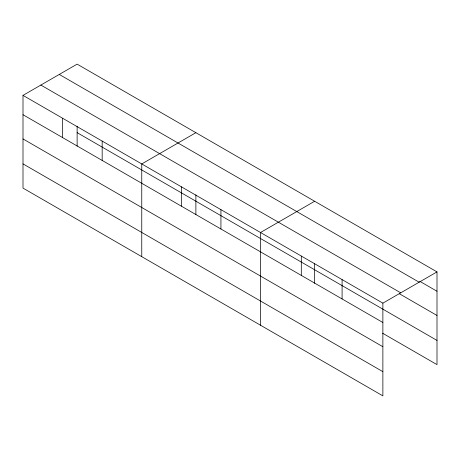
<?xml version="1.0" encoding="UTF-8"?>
<svg xmlns="http://www.w3.org/2000/svg" width="460" height="460" viewBox="0 0 460 460"><rect width="100%" height="100%" fill="white"/><g stroke="black" fill="none" stroke-linecap="round" stroke-linejoin="round"><path stroke-width="0.69" d="M382.875 346.714L382.875 303.146L23 95.375L23 188.1L382.875 395.87L382.875 346.714L23 138.937M382.616 333.23L437 364.625L437 271.9L77.125 64.13L23 95.375M195.88 132.693L141.76 163.938L141.76 256.663M314.64 201.256L260.521 232.507L260.521 325.231M382.875 303.146L437 271.9M419.698 281.261L437 291.255M59.259 74.439L419.14 282.21M40.859 85.065L400.74 292.836M399.303 293.704L437 315.468M77.125 132.641L437 340.411M23 114.724L382.875 322.5M23 163.886L382.875 371.663M342.091 279.599L342.091 298.954M314.64 263.356L314.64 283.302M301.306 256.053L301.306 275.408M220.932 209.651L220.932 228.999M195.88 194.787L195.88 214.734M181.343 186.794L181.343 206.149M102.172 141.082L102.172 160.436M77.125 126.224L77.125 146.171M62.589 118.231L62.589 137.58"/></g></svg>
